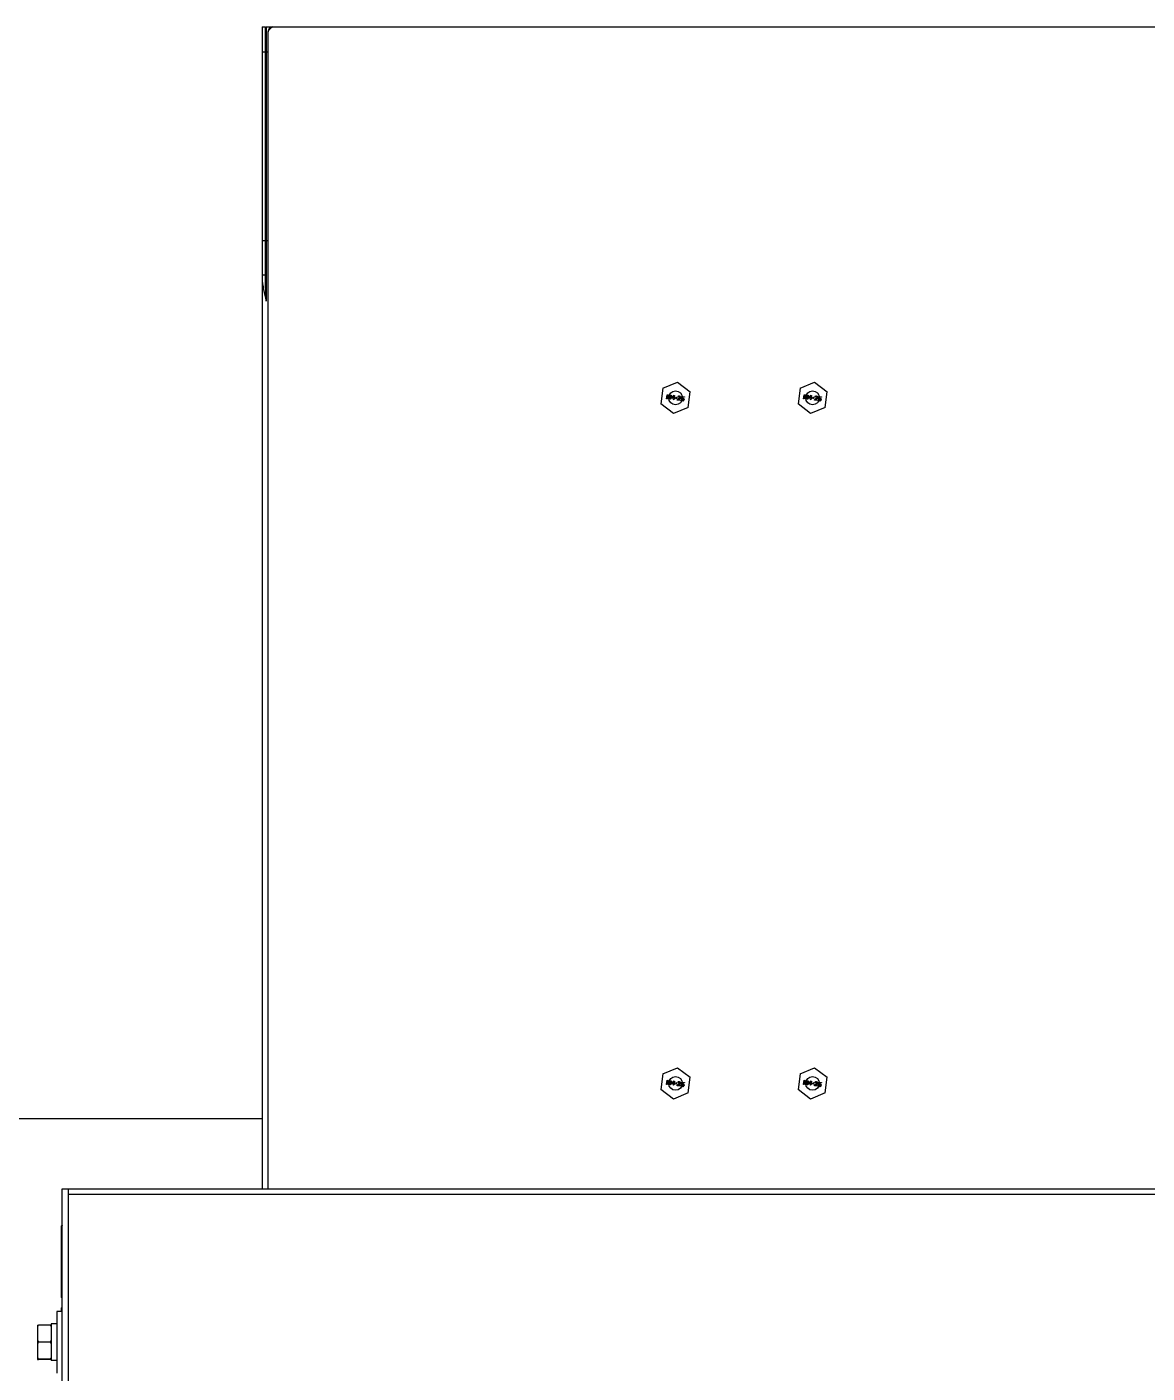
# Model space of a CAD drawing. Header units: millimetres. Extents: x 32496 to 166256, y 3504 to 23939.
# Drawn here: x 94311.4 to 94638.3, y 7928.1 to 8320.8 of the extents above; entities that cross this region are included whole.
import ezdxf

# ---------------------------------------------------------------- set-up
doc = ezdxf.new("R2010")
doc.units = ezdxf.units.MM
doc.layers.get('0').update_dxf_attribs({"lineweight": 35})
for name, color, linetype in [('2401-00854_BSO-M4-25_1_0', 7, 'Continuous'), ('2401-01144-S-M6-16HWM_1_0', 7, 'Continuous'), ('4215-19366_1_1_0', 7, 'Continuous'), ('4215-19373_1_1_0', 7, 'Continuous'), ('4215-19398_1-20250317_1_0', 7, 'Continuous'), ('4215-19398_2_1_0', 7, 'Continuous'), ('4215-19398_6_1_0', 7, 'Continuous'), ('4215-19398_9_1_0', 7, 'Continuous'), ('4215-23304_2_1_1_0', 7, 'Continuous'), ('4215-HRQZZ01_1_1_0', 7, 'Continuous'), ('QIAOJIA-1_0', 7, 'Continuous')]:
    doc.layers.add(name, color=color, linetype=linetype)

# ---------------------------------------------------------------- blocks, each defined once
blk = doc.blocks.new('gtrytrgtrr')
at = {"layer": '2401-00854_BSO-M4-25_1_0', "color": 7, "linetype": 'Continuous'}
for p, q in [((62720.13, -72861), (62719.55, -72865.58)), ((62720.13, -72861), (62724.39, -72859.21)), ((62724.39, -72859.21), (62728.07, -72862)), ((62760.13, -72861), (62759.55, -72865.58)), ((62760.13, -72861), (62764.39, -72859.21)), ((62764.39, -72859.21), (62768.07, -72862)), ((62721.18, -72864.06), (62721.33, -72862.87)), ((62721.33, -72864.08), (62721.18, -72864.06)), ((62721.33, -72862.87), (62721.56, -72862.9)), ((62721.45, -72863.15), (62721.33, -72864.08)), ((62721.45, -72863.15), (62721.68, -72864.13)), ((62721.79, -72864.01), (62721.56, -72862.9)), ((62721.88, -72864.15), (62721.68, -72864.13)), ((62722.3, -72863), (62721.79, -72864.01)), ((62721.88, -72864.15), (62722.34, -72863.26)), ((62722.22, -72864.2), (62722.34, -72863.26)), ((62722.37, -72864.21), (62722.22, -72864.2)), ((62722.3, -72863), (62722.52, -72863.02)), ((62722.52, -72863.02), (62722.37, -72864.21)), ((62722.62, -72863.89), (62722.64, -72863.73)), ((62723.21, -72863.96), (62722.62, -72863.89)), ((62723.32, -72863.12), (62722.64, -72863.73)), ((62722.81, -72863.75), (62723.29, -72863.33)), ((62722.81, -72863.75), (62723.23, -72863.81)), ((62723.17, -72864.31), (62723.21, -72863.96)), ((62723.32, -72864.33), (62723.17, -72864.31)), ((62723.23, -72863.81), (62723.29, -72863.33)), ((62723.32, -72863.12), (62723.47, -72863.14)), ((62723.36, -72863.98), (62723.32, -72864.33)), ((62723.61, -72864.01), (62723.36, -72863.98)), ((62723.47, -72863.14), (62723.38, -72863.83)), ((62723.38, -72863.83), (62723.63, -72863.86)), ((62723.63, -72863.86), (62723.61, -72864.01)), ((62723.99, -72863.8), (62723.82, -72863.93)), ((62723.82, -72863.93), (62723.84, -72863.96)), ((62723.84, -72863.96), (62723.98, -72863.85)), ((62723.89, -72863.61), (62723.86, -72863.63)), ((62723.86, -72863.63), (62723.99, -72863.8)), ((62723.99, -72863.75), (62723.89, -72863.61)), ((62723.96, -72864.03), (62723.98, -72863.85)), ((62724.01, -72864.03), (62723.96, -72864.03)), ((62723.99, -72863.75), (62724.02, -72863.57)), ((62724.03, -72863.86), (62724.01, -72864.03)), ((62724.02, -72863.57), (62724.07, -72863.58)), ((62724.03, -72863.86), (62724.14, -72864)), ((62724.07, -72863.58), (62724.04, -72863.76)), ((62724.18, -72863.65), (62724.04, -72863.76)), ((62724.04, -72863.81), (62724.21, -72863.67)), ((62724.17, -72863.98), (62724.04, -72863.81)), ((62724.14, -72864), (62724.17, -72863.98)), ((62724.21, -72863.67), (62724.18, -72863.65)), ((62724.31, -72864.46), (62724.32, -72864.33)), ((62725.2, -72864.57), (62724.31, -72864.46)), ((62725.1, -72863.79), (62724.32, -72864.33)), ((62724.48, -72863.45), (62724.45, -72863.55)), ((62724.57, -72863.57), (62724.45, -72863.55)), ((62724.6, -72863.36), (62724.48, -72863.45)), ((62724.52, -72864.36), (62725.21, -72863.88)), ((62724.52, -72864.36), (62725.22, -72864.44)), ((62724.57, -72863.57), (62724.63, -72863.5)), ((62724.7, -72863.32), (62724.6, -72863.36)), ((62724.63, -72863.5), (62724.71, -72863.45)), ((62724.88, -72863.32), (62724.7, -72863.32)), ((62724.71, -72863.45), (62724.84, -72863.44)), ((62724.94, -72863.46), (62724.84, -72863.44)), ((62724.88, -72863.32), (62724.98, -72863.33)), ((62724.94, -72863.46), (62725.06, -72863.5)), ((62725.12, -72863.38), (62724.98, -72863.33)), ((62725.06, -72863.5), (62725.13, -72863.56)), ((62725.16, -72863.69), (62725.1, -72863.79)), ((62725.22, -72863.44), (62725.12, -72863.38)), ((62725.13, -72863.56), (62725.17, -72863.64)), ((62725.16, -72863.69), (62725.17, -72863.64)), ((62725.22, -72864.44), (62725.2, -72864.57)), ((62725.21, -72863.88), (62725.27, -72863.81)), ((62725.3, -72863.55), (62725.22, -72863.44)), ((62725.27, -72863.81), (62725.31, -72863.71)), ((62725.32, -72863.66), (62725.3, -72863.55)), ((62725.32, -72863.66), (62725.31, -72863.71)), ((62725.44, -72864.29), (62725.47, -72864.4)), ((62725.44, -72864.29), (62725.59, -72864.31)), ((62725.47, -72864.06), (62725.55, -72863.41)), ((62725.64, -72864.09), (62725.47, -72864.06)), ((62725.47, -72864.4), (62725.54, -72864.51)), ((62725.54, -72864.51), (62725.65, -72864.6)), ((62725.55, -72863.41), (62726.39, -72863.51)), ((62725.62, -72864.42), (62725.59, -72864.31)), ((62725.66, -72863.55), (62725.61, -72863.95)), ((62725.74, -72863.89), (62725.61, -72863.95)), ((62725.69, -72864.48), (62725.62, -72864.42)), ((62725.64, -72864.09), (62725.75, -72864.02)), ((62725.65, -72864.6), (62725.77, -72864.64)), ((62726.38, -72863.64), (62725.66, -72863.55)), ((62725.79, -72864.52), (62725.69, -72864.48)), ((62725.87, -72863.88), (62725.74, -72863.89)), ((62725.75, -72864.02), (62725.85, -72864.01)), ((62725.92, -72864.66), (62725.77, -72864.64)), ((62725.79, -72864.52), (62725.94, -72864.54)), ((62726, -72864.03), (62725.85, -72864.01)), ((62725.87, -72863.88), (62726.02, -72863.9)), ((62725.92, -72864.66), (62726.05, -72864.65)), ((62726.04, -72864.52), (62725.94, -72864.54)), ((62726, -72864.03), (62726.1, -72864.07)), ((62726.14, -72863.94), (62726.02, -72863.9)), ((62726.12, -72864.48), (62726.04, -72864.52)), ((62726.05, -72864.65), (62726.18, -72864.59)), ((62726.1, -72864.07), (62726.16, -72864.13)), ((62726.18, -72864.41), (62726.12, -72864.48)), ((62726.25, -72864.03), (62726.14, -72863.94)), ((62726.16, -72864.13), (62726.2, -72864.21)), ((62726.21, -72864.34), (62726.18, -72864.41)), ((62726.18, -72864.59), (62726.27, -72864.5)), ((62726.2, -72864.21), (62726.22, -72864.29)), ((62726.21, -72864.34), (62726.22, -72864.29)), ((62726.31, -72864.15), (62726.25, -72864.03)), ((62726.27, -72864.5), (62726.33, -72864.38)), ((62726.35, -72864.28), (62726.31, -72864.15)), ((62726.35, -72864.28), (62726.33, -72864.38)), ((62726.39, -72863.51), (62726.38, -72863.64)), ((62727.49, -72866.58), (62728.07, -72862)), ((62761.18, -72864.06), (62761.33, -72862.87)), ((62761.33, -72864.08), (62761.18, -72864.06)), ((62761.33, -72862.87), (62761.56, -72862.9)), ((62761.45, -72863.15), (62761.33, -72864.08)), ((62761.45, -72863.15), (62761.68, -72864.13)), ((62761.79, -72864.01), (62761.56, -72862.9)), ((62761.88, -72864.15), (62761.68, -72864.13)), ((62762.3, -72863), (62761.79, -72864.01)), ((62761.88, -72864.15), (62762.34, -72863.26)), ((62762.22, -72864.2), (62762.34, -72863.26)), ((62762.37, -72864.21), (62762.22, -72864.2)), ((62762.3, -72863), (62762.52, -72863.02)), ((62762.52, -72863.02), (62762.37, -72864.21)), ((62762.62, -72863.89), (62762.64, -72863.73)), ((62763.21, -72863.96), (62762.62, -72863.89)), ((62763.32, -72863.12), (62762.64, -72863.73)), ((62762.81, -72863.75), (62763.29, -72863.33)), ((62762.81, -72863.75), (62763.23, -72863.81)), ((62763.17, -72864.31), (62763.21, -72863.96)), ((62763.32, -72864.33), (62763.17, -72864.31)), ((62763.23, -72863.81), (62763.29, -72863.33)), ((62763.32, -72863.12), (62763.47, -72863.14)), ((62763.36, -72863.98), (62763.32, -72864.33)), ((62763.61, -72864.01), (62763.36, -72863.98)), ((62763.47, -72863.14), (62763.38, -72863.83)), ((62763.38, -72863.83), (62763.63, -72863.86)), ((62763.63, -72863.86), (62763.61, -72864.01)), ((62763.99, -72863.8), (62763.82, -72863.93)), ((62763.82, -72863.93), (62763.84, -72863.96)), ((62763.84, -72863.96), (62763.98, -72863.85)), ((62763.89, -72863.61), (62763.86, -72863.63)), ((62763.86, -72863.63), (62763.99, -72863.8)), ((62763.99, -72863.75), (62763.89, -72863.61)), ((62763.96, -72864.03), (62763.98, -72863.85)), ((62764.01, -72864.03), (62763.96, -72864.03)), ((62763.99, -72863.75), (62764.02, -72863.57)), ((62764.03, -72863.86), (62764.01, -72864.03)), ((62764.02, -72863.57), (62764.07, -72863.58)), ((62764.03, -72863.86), (62764.14, -72864)), ((62764.07, -72863.58), (62764.04, -72863.76)), ((62764.18, -72863.65), (62764.04, -72863.76)), ((62764.04, -72863.81), (62764.21, -72863.67)), ((62764.17, -72863.98), (62764.04, -72863.81)), ((62764.14, -72864), (62764.17, -72863.98)), ((62764.21, -72863.67), (62764.18, -72863.65)), ((62764.31, -72864.46), (62764.32, -72864.33)), ((62765.2, -72864.57), (62764.31, -72864.46)), ((62765.1, -72863.79), (62764.32, -72864.33)), ((62764.48, -72863.45), (62764.45, -72863.55)), ((62764.57, -72863.57), (62764.45, -72863.55)), ((62764.6, -72863.36), (62764.48, -72863.45)), ((62764.52, -72864.36), (62765.21, -72863.88)), ((62764.52, -72864.36), (62765.22, -72864.44)), ((62764.57, -72863.57), (62764.63, -72863.5)), ((62764.7, -72863.32), (62764.6, -72863.36)), ((62764.63, -72863.5), (62764.71, -72863.45)), ((62764.88, -72863.32), (62764.7, -72863.32)), ((62764.71, -72863.45), (62764.84, -72863.44)), ((62764.94, -72863.46), (62764.84, -72863.44)), ((62764.88, -72863.32), (62764.98, -72863.33)), ((62764.94, -72863.46), (62765.06, -72863.5)), ((62765.12, -72863.38), (62764.98, -72863.33)), ((62765.06, -72863.5), (62765.13, -72863.56)), ((62765.16, -72863.69), (62765.1, -72863.79)), ((62765.22, -72863.44), (62765.12, -72863.38)), ((62765.13, -72863.56), (62765.17, -72863.64)), ((62765.16, -72863.69), (62765.17, -72863.64)), ((62765.22, -72864.44), (62765.2, -72864.57)), ((62765.21, -72863.88), (62765.27, -72863.81)), ((62765.3, -72863.55), (62765.22, -72863.44)), ((62765.27, -72863.81), (62765.31, -72863.71)), ((62765.32, -72863.66), (62765.3, -72863.55)), ((62765.32, -72863.66), (62765.31, -72863.71)), ((62765.44, -72864.29), (62765.47, -72864.4)), ((62765.44, -72864.29), (62765.59, -72864.31)), ((62765.47, -72864.06), (62765.55, -72863.41)), ((62765.64, -72864.09), (62765.47, -72864.06)), ((62765.47, -72864.4), (62765.54, -72864.51)), ((62765.54, -72864.51), (62765.65, -72864.6)), ((62765.55, -72863.41), (62766.39, -72863.51)), ((62765.62, -72864.42), (62765.59, -72864.31)), ((62765.66, -72863.55), (62765.61, -72863.95)), ((62765.74, -72863.89), (62765.61, -72863.95)), ((62765.69, -72864.48), (62765.62, -72864.42)), ((62765.64, -72864.09), (62765.75, -72864.02)), ((62765.65, -72864.6), (62765.77, -72864.64)), ((62766.38, -72863.64), (62765.66, -72863.55)), ((62765.79, -72864.52), (62765.69, -72864.48)), ((62765.87, -72863.88), (62765.74, -72863.89)), ((62765.75, -72864.02), (62765.85, -72864.01)), ((62765.92, -72864.66), (62765.77, -72864.64)), ((62765.79, -72864.52), (62765.94, -72864.54)), ((62766, -72864.03), (62765.85, -72864.01)), ((62765.87, -72863.88), (62766.02, -72863.9)), ((62765.92, -72864.66), (62766.05, -72864.65)), ((62766.04, -72864.52), (62765.94, -72864.54)), ((62766, -72864.03), (62766.1, -72864.07)), ((62766.14, -72863.94), (62766.02, -72863.9)), ((62766.12, -72864.48), (62766.04, -72864.52)), ((62766.05, -72864.65), (62766.18, -72864.59)), ((62766.1, -72864.07), (62766.16, -72864.13)), ((62766.18, -72864.41), (62766.12, -72864.48)), ((62766.25, -72864.03), (62766.14, -72863.94)), ((62766.16, -72864.13), (62766.2, -72864.21)), ((62766.21, -72864.34), (62766.18, -72864.41)), ((62766.18, -72864.59), (62766.27, -72864.5)), ((62766.2, -72864.21), (62766.22, -72864.29)), ((62766.21, -72864.34), (62766.22, -72864.29)), ((62766.31, -72864.15), (62766.25, -72864.03)), ((62766.27, -72864.5), (62766.33, -72864.38)), ((62766.35, -72864.28), (62766.31, -72864.15)), ((62766.35, -72864.28), (62766.33, -72864.38)), ((62766.39, -72863.51), (62766.38, -72863.64)), ((62767.49, -72866.58), (62768.07, -72862)), ((62723.23, -72868.37), (62719.55, -72865.58)), ((62727.49, -72866.58), (62723.23, -72868.37)), ((62763.23, -72868.37), (62759.55, -72865.58)), ((62767.49, -72866.58), (62763.23, -72868.37)), ((62720.13, -73061), (62719.55, -73065.58)), ((62720.13, -73061), (62724.39, -73059.21)), ((62724.39, -73059.21), (62728.07, -73062)), ((62760.13, -73061), (62759.55, -73065.58)), ((62760.13, -73061), (62764.39, -73059.21)), ((62764.39, -73059.21), (62768.07, -73062)), ((62723.23, -73068.37), (62719.55, -73065.58)), ((62721.18, -73064.06), (62721.33, -73062.87)), ((62721.33, -73064.08), (62721.18, -73064.06)), ((62721.33, -73062.87), (62721.56, -73062.9)), ((62721.45, -73063.15), (62721.33, -73064.08)), ((62721.45, -73063.15), (62721.68, -73064.13)), ((62721.79, -73064.01), (62721.56, -73062.9)), ((62721.88, -73064.15), (62721.68, -73064.13)), ((62722.3, -73063), (62721.79, -73064.01)), ((62721.88, -73064.15), (62722.34, -73063.26)), ((62722.22, -73064.2), (62722.34, -73063.26)), ((62722.37, -73064.21), (62722.22, -73064.2)), ((62722.3, -73063), (62722.52, -73063.02)), ((62722.52, -73063.02), (62722.37, -73064.21)), ((62722.62, -73063.89), (62722.64, -73063.73)), ((62723.21, -73063.96), (62722.62, -73063.89)), ((62723.32, -73063.12), (62722.64, -73063.73)), ((62722.81, -73063.75), (62723.29, -73063.33)), ((62722.81, -73063.75), (62723.23, -73063.81)), ((62723.17, -73064.31), (62723.21, -73063.96)), ((62723.32, -73064.33), (62723.17, -73064.31)), ((62723.23, -73063.81), (62723.29, -73063.33)), ((62723.32, -73063.12), (62723.47, -73063.14)), ((62723.36, -73063.98), (62723.32, -73064.33)), ((62723.61, -73064.01), (62723.36, -73063.98)), ((62723.47, -73063.14), (62723.38, -73063.83)), ((62723.38, -73063.83), (62723.63, -73063.86)), ((62723.63, -73063.86), (62723.61, -73064.01)), ((62723.99, -73063.8), (62723.82, -73063.93)), ((62723.82, -73063.93), (62723.84, -73063.96)), ((62723.84, -73063.96), (62723.98, -73063.85)), ((62723.89, -73063.61), (62723.86, -73063.63)), ((62723.86, -73063.63), (62723.99, -73063.8)), ((62723.99, -73063.75), (62723.89, -73063.61)), ((62723.96, -73064.03), (62723.98, -73063.85)), ((62724.01, -73064.03), (62723.96, -73064.03)), ((62723.99, -73063.75), (62724.02, -73063.57)), ((62724.03, -73063.86), (62724.01, -73064.03)), ((62724.02, -73063.57), (62724.07, -73063.58)), ((62724.03, -73063.86), (62724.14, -73064)), ((62724.07, -73063.58), (62724.04, -73063.76)), ((62724.18, -73063.65), (62724.04, -73063.76)), ((62724.04, -73063.81), (62724.21, -73063.67)), ((62724.17, -73063.98), (62724.04, -73063.81)), ((62724.14, -73064), (62724.17, -73063.98)), ((62724.21, -73063.67), (62724.18, -73063.65)), ((62724.31, -73064.46), (62724.32, -73064.33)), ((62725.2, -73064.57), (62724.31, -73064.46)), ((62725.1, -73063.79), (62724.32, -73064.33)), ((62724.48, -73063.45), (62724.45, -73063.55)), ((62724.57, -73063.57), (62724.45, -73063.55)), ((62724.6, -73063.36), (62724.48, -73063.45)), ((62724.52, -73064.36), (62725.21, -73063.88)), ((62724.52, -73064.36), (62725.22, -73064.44)), ((62724.57, -73063.57), (62724.63, -73063.5)), ((62724.7, -73063.32), (62724.6, -73063.36)), ((62724.63, -73063.5), (62724.71, -73063.45)), ((62724.88, -73063.32), (62724.7, -73063.32)), ((62724.71, -73063.45), (62724.84, -73063.44)), ((62724.94, -73063.46), (62724.84, -73063.44)), ((62724.88, -73063.32), (62724.98, -73063.33)), ((62724.94, -73063.46), (62725.06, -73063.5)), ((62725.12, -73063.38), (62724.98, -73063.33)), ((62725.06, -73063.5), (62725.13, -73063.56)), ((62725.16, -73063.69), (62725.1, -73063.79)), ((62725.22, -73063.44), (62725.12, -73063.38)), ((62725.13, -73063.56), (62725.17, -73063.64)), ((62725.16, -73063.69), (62725.17, -73063.64)), ((62725.22, -73064.44), (62725.2, -73064.57)), ((62725.21, -73063.88), (62725.27, -73063.81)), ((62725.3, -73063.55), (62725.22, -73063.44)), ((62725.27, -73063.81), (62725.31, -73063.71)), ((62725.32, -73063.66), (62725.3, -73063.55)), ((62725.32, -73063.66), (62725.31, -73063.71)), ((62725.44, -73064.29), (62725.47, -73064.4)), ((62725.44, -73064.29), (62725.59, -73064.31)), ((62725.47, -73064.06), (62725.55, -73063.41)), ((62725.64, -73064.09), (62725.47, -73064.06)), ((62725.47, -73064.4), (62725.54, -73064.51)), ((62725.54, -73064.51), (62725.65, -73064.6)), ((62725.55, -73063.41), (62726.39, -73063.51)), ((62725.62, -73064.42), (62725.59, -73064.31)), ((62725.66, -73063.55), (62725.61, -73063.95)), ((62725.74, -73063.89), (62725.61, -73063.95)), ((62725.69, -73064.48), (62725.62, -73064.42)), ((62725.64, -73064.09), (62725.75, -73064.02)), ((62725.65, -73064.6), (62725.77, -73064.64)), ((62726.38, -73063.64), (62725.66, -73063.55)), ((62725.79, -73064.52), (62725.69, -73064.48)), ((62725.87, -73063.88), (62725.74, -73063.89)), ((62725.75, -73064.02), (62725.85, -73064.01)), ((62725.92, -73064.66), (62725.77, -73064.64)), ((62725.79, -73064.52), (62725.94, -73064.54)), ((62726, -73064.03), (62725.85, -73064.01)), ((62725.87, -73063.88), (62726.02, -73063.9)), ((62725.92, -73064.66), (62726.05, -73064.65)), ((62726.04, -73064.52), (62725.94, -73064.54)), ((62726, -73064.03), (62726.1, -73064.07)), ((62726.14, -73063.94), (62726.02, -73063.9)), ((62726.12, -73064.48), (62726.04, -73064.52)), ((62726.05, -73064.65), (62726.18, -73064.59)), ((62726.1, -73064.07), (62726.16, -73064.13)), ((62726.18, -73064.41), (62726.12, -73064.48)), ((62726.25, -73064.03), (62726.14, -73063.94)), ((62726.16, -73064.13), (62726.2, -73064.21)), ((62726.21, -73064.34), (62726.18, -73064.41)), ((62726.18, -73064.59), (62726.27, -73064.5)), ((62726.2, -73064.21), (62726.22, -73064.29)), ((62726.21, -73064.34), (62726.22, -73064.29)), ((62726.31, -73064.15), (62726.25, -73064.03)), ((62726.27, -73064.5), (62726.33, -73064.38)), ((62726.35, -73064.28), (62726.31, -73064.15)), ((62726.35, -73064.28), (62726.33, -73064.38)), ((62726.39, -73063.51), (62726.38, -73063.64)), ((62727.49, -73066.58), (62728.07, -73062)), ((62763.23, -73068.37), (62759.55, -73065.58)), ((62761.18, -73064.06), (62761.33, -73062.87)), ((62761.33, -73064.08), (62761.18, -73064.06)), ((62761.33, -73062.87), (62761.56, -73062.9)), ((62761.45, -73063.15), (62761.33, -73064.08)), ((62761.45, -73063.15), (62761.68, -73064.13)), ((62761.79, -73064.01), (62761.56, -73062.9)), ((62761.88, -73064.15), (62761.68, -73064.13)), ((62762.3, -73063), (62761.79, -73064.01)), ((62761.88, -73064.15), (62762.34, -73063.26)), ((62762.22, -73064.2), (62762.34, -73063.26)), ((62762.37, -73064.21), (62762.22, -73064.2)), ((62762.3, -73063), (62762.52, -73063.02)), ((62762.52, -73063.02), (62762.37, -73064.21)), ((62762.62, -73063.89), (62762.64, -73063.73)), ((62763.21, -73063.96), (62762.62, -73063.89)), ((62763.32, -73063.12), (62762.64, -73063.73)), ((62762.81, -73063.75), (62763.29, -73063.33)), ((62762.81, -73063.75), (62763.23, -73063.81)), ((62763.17, -73064.31), (62763.21, -73063.96)), ((62763.32, -73064.33), (62763.17, -73064.31)), ((62763.23, -73063.81), (62763.29, -73063.33)), ((62763.32, -73063.12), (62763.47, -73063.14)), ((62763.36, -73063.98), (62763.32, -73064.33)), ((62763.61, -73064.01), (62763.36, -73063.98)), ((62763.47, -73063.14), (62763.38, -73063.83)), ((62763.38, -73063.83), (62763.63, -73063.86)), ((62763.63, -73063.86), (62763.61, -73064.01)), ((62763.99, -73063.8), (62763.82, -73063.93)), ((62763.82, -73063.93), (62763.84, -73063.96)), ((62763.84, -73063.96), (62763.98, -73063.85)), ((62763.89, -73063.61), (62763.86, -73063.63)), ((62763.86, -73063.63), (62763.99, -73063.8)), ((62763.99, -73063.75), (62763.89, -73063.61)), ((62763.96, -73064.03), (62763.98, -73063.85)), ((62764.01, -73064.03), (62763.96, -73064.03)), ((62763.99, -73063.75), (62764.02, -73063.57)), ((62764.03, -73063.86), (62764.01, -73064.03)), ((62764.02, -73063.57), (62764.07, -73063.58)), ((62764.03, -73063.86), (62764.14, -73064)), ((62764.07, -73063.58), (62764.04, -73063.76)), ((62764.18, -73063.65), (62764.04, -73063.76)), ((62764.04, -73063.81), (62764.21, -73063.67)), ((62764.17, -73063.98), (62764.04, -73063.81)), ((62764.14, -73064), (62764.17, -73063.98)), ((62764.21, -73063.67), (62764.18, -73063.65)), ((62764.31, -73064.46), (62764.32, -73064.33)), ((62765.2, -73064.57), (62764.31, -73064.46)), ((62765.1, -73063.79), (62764.32, -73064.33)), ((62764.48, -73063.45), (62764.45, -73063.55)), ((62764.57, -73063.57), (62764.45, -73063.55)), ((62764.6, -73063.36), (62764.48, -73063.45)), ((62764.52, -73064.36), (62765.21, -73063.88)), ((62764.52, -73064.36), (62765.22, -73064.44)), ((62764.57, -73063.57), (62764.63, -73063.5)), ((62764.7, -73063.32), (62764.6, -73063.36)), ((62764.63, -73063.5), (62764.71, -73063.45)), ((62764.88, -73063.32), (62764.7, -73063.32)), ((62764.71, -73063.45), (62764.84, -73063.44)), ((62764.94, -73063.46), (62764.84, -73063.44)), ((62764.88, -73063.32), (62764.98, -73063.33)), ((62764.94, -73063.46), (62765.06, -73063.5)), ((62765.12, -73063.38), (62764.98, -73063.33)), ((62765.06, -73063.5), (62765.13, -73063.56)), ((62765.16, -73063.69), (62765.1, -73063.79)), ((62765.22, -73063.44), (62765.12, -73063.38)), ((62765.13, -73063.56), (62765.17, -73063.64)), ((62765.16, -73063.69), (62765.17, -73063.64)), ((62765.22, -73064.44), (62765.2, -73064.57)), ((62765.21, -73063.88), (62765.27, -73063.81)), ((62765.3, -73063.55), (62765.22, -73063.44)), ((62765.27, -73063.81), (62765.31, -73063.71)), ((62765.32, -73063.66), (62765.3, -73063.55)), ((62765.32, -73063.66), (62765.31, -73063.71)), ((62765.44, -73064.29), (62765.47, -73064.4)), ((62765.44, -73064.29), (62765.59, -73064.31)), ((62765.47, -73064.06), (62765.55, -73063.41)), ((62765.64, -73064.09), (62765.47, -73064.06)), ((62765.47, -73064.4), (62765.54, -73064.51)), ((62765.54, -73064.51), (62765.65, -73064.6)), ((62765.55, -73063.41), (62766.39, -73063.51)), ((62765.62, -73064.42), (62765.59, -73064.31)), ((62765.66, -73063.55), (62765.61, -73063.95)), ((62765.74, -73063.89), (62765.61, -73063.95)), ((62765.69, -73064.48), (62765.62, -73064.42)), ((62765.64, -73064.09), (62765.75, -73064.02)), ((62765.65, -73064.6), (62765.77, -73064.64)), ((62766.38, -73063.64), (62765.66, -73063.55)), ((62765.79, -73064.52), (62765.69, -73064.48)), ((62765.87, -73063.88), (62765.74, -73063.89)), ((62765.75, -73064.02), (62765.85, -73064.01)), ((62765.92, -73064.66), (62765.77, -73064.64)), ((62765.79, -73064.52), (62765.94, -73064.54)), ((62766, -73064.03), (62765.85, -73064.01)), ((62765.87, -73063.88), (62766.02, -73063.9)), ((62765.92, -73064.66), (62766.05, -73064.65)), ((62766.04, -73064.52), (62765.94, -73064.54)), ((62766, -73064.03), (62766.1, -73064.07)), ((62766.14, -73063.94), (62766.02, -73063.9)), ((62766.12, -73064.48), (62766.04, -73064.52)), ((62766.05, -73064.65), (62766.18, -73064.59)), ((62766.1, -73064.07), (62766.16, -73064.13)), ((62766.18, -73064.41), (62766.12, -73064.48)), ((62766.25, -73064.03), (62766.14, -73063.94)), ((62766.16, -73064.13), (62766.2, -73064.21)), ((62766.21, -73064.34), (62766.18, -73064.41)), ((62766.18, -73064.59), (62766.27, -73064.5)), ((62766.2, -73064.21), (62766.22, -73064.29)), ((62766.21, -73064.34), (62766.22, -73064.29)), ((62766.31, -73064.15), (62766.25, -73064.03)), ((62766.27, -73064.5), (62766.33, -73064.38)), ((62766.35, -73064.28), (62766.31, -73064.15)), ((62766.35, -73064.28), (62766.33, -73064.38)), ((62766.39, -73063.51), (62766.38, -73063.64)), ((62767.49, -73066.58), (62768.07, -73062)), ((62727.49, -73066.58), (62723.23, -73068.37)), ((62767.49, -73066.58), (62763.23, -73068.37))]:
    blk.add_line(p, q, dxfattribs=at)
at = {"layer": '2401-01144-S-M6-16HWM_1_0', "color": 7, "linetype": 'Continuous'}
for p, q in [((62543.26, -73130.29), (62543.26, -73148.29)), ((62544.86, -73130.29), (62543.26, -73130.29)), ((62537.66, -73134.27), (62537.66, -73144.31)), ((62541.36, -73134.27), (62537.96, -73134.27)), ((62541.66, -73133.94), (62541.66, -73144.64)), ((62543.26, -73133.94), (62541.66, -73133.94)), ((62541.36, -73139.24), (62537.96, -73139.24)), ((62541.36, -73144.27), (62537.96, -73144.27)), ((62541.36, -73144.32), (62537.96, -73144.32)), ((62543.26, -73144.64), (62541.66, -73144.64))]:
    blk.add_line(p, q, dxfattribs=at)
for points, knots in [([(62537.66, -73134.27), (62537.69, -73134.27), (62537.79, -73134.27), (62537.89, -73134.27), (62537.96, -73134.27)], [0, 0, 0, 0, 0.23369, 1, 1, 1, 1]), ([(62537.96, -73134.27), (62537.94, -73134.31), (62537.83, -73134.5), (62537.73, -73134.69), (62537.66, -73134.83)], [0, 0, 0, 0, 0.250911, 1, 1, 1, 1]), ([(62541.66, -73134.27), (62541.64, -73134.27), (62541.54, -73134.27), (62541.44, -73134.27), (62541.36, -73134.27)], [0, 0, 0, 0, 0.23369, 1, 1, 1, 1]), ([(62541.36, -73134.27), (62541.39, -73134.31), (62541.5, -73134.5), (62541.59, -73134.69), (62541.66, -73134.83)], [0, 0, 0, 0, 0.25091, 1, 1, 1, 1]), ([(62537.66, -73138.67), (62537.68, -73138.72), (62537.78, -73138.91), (62537.88, -73139.1), (62537.96, -73139.24)], [0, 0, 0, 0, 0.249123, 1, 1, 1, 1]), ([(62537.96, -73139.24), (62537.94, -73139.29), (62537.83, -73139.48), (62537.73, -73139.67), (62537.66, -73139.81)], [0, 0, 0, 0, 0.250845, 1, 1, 1, 1]), ([(62541.66, -73138.67), (62541.64, -73138.72), (62541.55, -73138.91), (62541.44, -73139.1), (62541.36, -73139.24)], [0, 0, 0, 0, 0.249123, 1, 1, 1, 1]), ([(62541.36, -73139.24), (62541.39, -73139.29), (62541.5, -73139.48), (62541.59, -73139.67), (62541.66, -73139.81)], [0, 0, 0, 0, 0.250844, 1, 1, 1, 1]), ([(62537.66, -73143.69), (62537.68, -73143.74), (62537.78, -73143.93), (62537.88, -73144.12), (62537.96, -73144.27)], [0, 0, 0, 0, 0.24919, 1, 1, 1, 1]), ([(62537.96, -73144.27), (62537.94, -73144.27), (62537.84, -73144.27), (62537.74, -73144.27), (62537.66, -73144.27)], [0, 0, 0, 0, 0.265514, 1, 1, 1, 1]), ([(62541.66, -73143.69), (62541.64, -73143.74), (62541.55, -73143.93), (62541.44, -73144.12), (62541.36, -73144.27)], [0, 0, 0, 0, 0.24919, 1, 1, 1, 1]), ([(62541.36, -73144.27), (62541.39, -73144.27), (62541.49, -73144.27), (62541.59, -73144.27), (62541.66, -73144.27)], [0, 0, 0, 0, 0.265512, 1, 1, 1, 1]), ([(62537.66, -73144.31), (62537.69, -73144.31), (62537.79, -73144.31), (62537.89, -73144.32), (62537.96, -73144.32)], [0, 0, 0, 0, 0.23369, 1, 1, 1, 1]), ([(62541.66, -73144.31), (62541.64, -73144.31), (62541.54, -73144.31), (62541.44, -73144.32), (62541.36, -73144.32)], [0, 0, 0, 0, 0.23369, 1, 1, 1, 1])]:
    blk.add_open_spline(points, degree=3, knots=knots, dxfattribs=at)
at = {"layer": '4215-19366_1_1_0', "color": 7, "linetype": 'Continuous'}
for q in [(62544.56, -73130.29), (62544.86, -73129.29)]:
    blk.add_line((62544.56, -73129.29), q, dxfattribs=at)
at = {"layer": '4215-19373_1_1_0', "color": 7, "linetype": 'Continuous'}
for p, q in [((62544.56, -73105.29), (62544.56, -73126.29)), ((62544.56, -73105.29), (62544.86, -73105.29)), ((62544.86, -73126.29), (62544.56, -73126.29))]:
    blk.add_line(p, q, dxfattribs=at)
at = {"layer": '4215-19373_1_1_0', "color": 9, "linetype": 'Continuous'}
blk.add_line((62544.56, -73125.09), (62544.86, -73125.09), dxfattribs=at)
at = {"layer": '4215-19373_1_1_0', "color": 7, "linetype": 'Continuous'}
blk.add_arc((62546.56, -73106.29), 2, 148.4, 149.9992, dxfattribs=at)
at = {"layer": '4215-19398_1-20250317_1_0', "color": 7, "linetype": 'Continuous'}
for p, q in [((62603.16, -72755.59), (62603.16, -73094.54)), ((62603.16, -72755.59), (62604.16, -72755.59)), ((62604.16, -72827.94), (62604.16, -72755.59)), ((62604.36, -72755.59), (62604.36, -72835.59)), ((62604.36, -72755.59), (62606.31, -72755.59)), ((62603.16, -72827.94), (62604.16, -72827.94))]:
    blk.add_line(p, q, dxfattribs=at)
at = {"layer": '4215-19398_1-20250317_1_0', "color": 9, "linetype": 'Continuous'}
for p, q in [((62604.16, -72762.91), (62603.16, -72762.91)), ((62604.91, -72762.91), (62604.36, -72762.91)), ((62603.16, -72817.91), (62604.16, -72817.91)), ((62604.36, -72817.91), (62604.91, -72817.91))]:
    blk.add_line(p, q, dxfattribs=at)
at = {"layer": '4215-19398_1-20250317_1_0', "color": 7, "linetype": 'Continuous'}
blk.add_lwpolyline([(62604.36, -72835.59), (62604.26, -72833.04), (62604.19, -72830.49), (62604.16, -72827.94)], dxfattribs=at)
blk.add_arc((62850.1, -72774.92), 253.11, 193.6757, 193.8699, dxfattribs=at)
blk.add_open_spline([(62603.16, -72827.94), (62603.16, -72829.09), (62603.38, -72831.39), (62603.89, -72833.64), (62604.16, -72834.76)], degree=3, knots=[0, 0, 0, 0, 0.499857, 1, 1, 1, 1], dxfattribs=at)
at = {"layer": '4215-19398_2_1_0', "color": 7, "linetype": 'Continuous'}
blk.add_line((62604.16, -72757.06), (62604.36, -72757.06), dxfattribs=at)
at = {"layer": '4215-19398_6_1_0', "color": 7, "linetype": 'Continuous'}
blk.add_line((62604.36, -72756.59), (62604.16, -72756.59), dxfattribs=at)
at = {"layer": '4215-19398_9_1_0', "color": 7, "linetype": 'Continuous'}
for p, q in [((62604.36, -72757.38), (62604.16, -72757.38)), ((62604.36, -72757.98), (62604.16, -72757.98))]:
    blk.add_line(p, q, dxfattribs=at)
at = {"layer": '4215-23304_2_1_1_0', "color": 7, "linetype": 'Continuous'}
for p, q in [((62544.86, -74416.04), (62544.86, -73094.54)), ((62544.86, -73094.54), (63199.26, -73094.54)), ((62546.56, -73094.54), (62546.56, -73096.24))]:
    blk.add_line(p, q, dxfattribs=at)
at = {"layer": '4215-23304_2_1_1_0', "color": 9, "linetype": 'Continuous'}
for p, q in [((62546.56, -73096.24), (62546.56, -74414.34)), ((63199.26, -73096.24), (62546.56, -73096.24))]:
    blk.add_line(p, q, dxfattribs=at)
at = {"layer": '4215-HRQZZ01_1_1_0', "color": 7, "linetype": 'Continuous'}
for p, q in [((62604.91, -73094.54), (62604.91, -72756.99)), ((62606.31, -72755.59), (63199.26, -72755.59))]:
    blk.add_line(p, q, dxfattribs=at)
for centre in [(62723.81, -72863.79), (62763.81, -72863.79), (62723.81, -73063.79), (62763.81, -73063.79)]:
    blk.add_circle(centre, 2, dxfattribs=at)
blk.add_arc((62606.31, -72756.99), 1.4, 90, 180, dxfattribs=at)
blk.add_open_spline([(62604.91, -72756.99), (62605.03, -72756.81), (62605.24, -72756.47), (62605.53, -72756.08), (62605.78, -72755.83), (62605.95, -72755.7), (62606.13, -72755.61), (62606.25, -72755.59), (62606.31, -72755.59)], degree=3, knots=[0, 0, 0, 0, 0.312861, 0.592688, 0.713407, 0.819421, 0.913628, 1, 1, 1, 1], dxfattribs=at)
at = {"layer": 'QIAOJIA-1_0', "color": 7, "linetype": 'Continuous'}
blk.add_line((62603.16, -73074.09), (62467.71, -73074.09), dxfattribs=at)

msp = doc.modelspace()

# ---------------------------------------------------------------- block references
msp.add_blockref('gtrytrgtrr', (31776.885, 81076.369))

doc.saveas('drawing.dxf')
